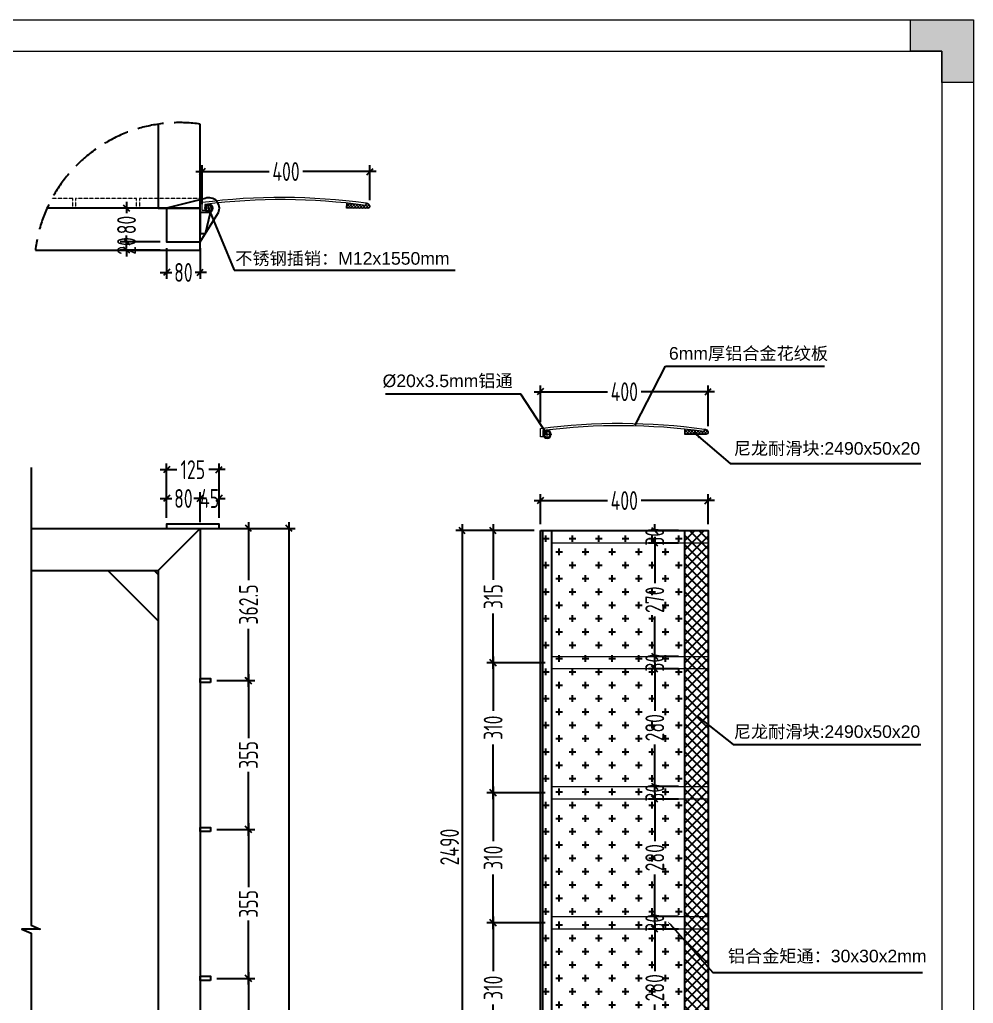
# Model space of a CAD drawing. Header units: millimetres. Extents: x 4 to 2106212, y -117026 to 198097.
# Drawn here: x 1830622 to 1832896, y 187664 to 190009 of the extents above; entities that cross this region are included whole.
import ezdxf
from ezdxf import colors
from ezdxf.entities.mleader import LeaderData, LeaderLine
from ezdxf.math import Vec2, Vec3

# ---------------------------------------------------------------- set-up
doc = ezdxf.new("R2010")
doc.units = ezdxf.units.MM
for name, pattern in [('CENTER', [0.6, 0.375, -0.075, 0.075, -0.075]), ('DASH', [0.35, 0.25, -0.1]), ('DASHED', [0.75, 0.5, -0.25]), ('PHANTOM2', [1.25, 0.625, -0.125, 0.125, -0.125, 0.125, -0.125])]:
    doc.linetypes.add(name, pattern=pattern)
doc.layers.add('1', color=7, linetype='Continuous', true_color=0xffffff)
for name, color, linetype in [('HR-Aluminous', 4, 'Continuous'), ('HR-Break', 1, 'PHANTOM2'), ('HR-dimension', 9, 'Continuous'), ('HR-hatch', 8, 'Continuous'), ('HR-Index symbol', 35, 'Continuous'), ('HR-Zhuliang', 3, 'Continuous'), ('标注', 9, 'Continuous'), ('铝条', 31, 'Continuous'), ('铝通', 4, 'Continuous')]:
    doc.layers.add(name, color=color, linetype=linetype)
for name, color, linetype, lineweight in [('YLW-Background', 45, 'Continuous', 5), ('图框', 7, 'Continuous', 13), ('文本', 3, 'Continuous', 13)]:
    doc.layers.add(name, color=color, linetype=linetype, lineweight=lineweight)
doc.styles.add('Arial', font='arial.ttf')
doc.styles.add('hztxt', font='ros1.shx', dxfattribs={"width": 0.8, "bigfont": 'hztxt.shx'})
doc.styles.get("Standard").update_dxf_attribs({"font": 'arial.ttf'})
doc.dimstyles.new('DIM-15', dxfattribs={"dimscale": 15, "dimtxt": 3, "dimasz": 1, "dimexe": 1, "dimexo": 1, "dimgap": 0.5, "dimtad": 0, "dimdec": 1, "dimrnd": 0.0005, "dimzin": 9, "dimdsep": 46, "dimtxsty": 'hztxt', "dimblk": 'OBLIQUE', "dimcen": 0, "dimdle": 1, "dimclrd": 9, "dimclre": 9, "dimclrt": 2, "dimazin": 2, "dimtfac": 1, "dimtdec": 1, "dimtix": 1, "dimtofl": 0, "dimtmove": 2, "dimatfit": 3, "dimfxl": 1, "dimarcsym": 2})
doc.dimstyles.new('HR-BI-DIM5', dxfattribs={"dimscale": 6, "dimtxt": 5, "dimasz": 1, "dimexe": 1, "dimexo": 1.5, "dimgap": 2, "dimtad": 1, "dimdec": 1, "dimdsep": 46, "dimtxsty": 'hztxt', "dimcen": 0, "dimdle": 1, "dimclrd": 256, "dimclre": 256, "dimclrt": 2, "dimadec": 1, "dimazin": 0, "dimtfac": 1, "dimtdec": 1, "dimtix": 1, "dimtmove": 2, "dimatfit": 3, "dimfxl": 1, "dimtfill": 1, "dimtolj": 1, "dimtzin": 0, "dimarcsym": 1})

# ---------------------------------------------------------------- blocks, each defined once
blk = doc.blocks.new('A$C148601bc')
at = {"layer": 'HR-dimension'}
blk.add_lwpolyline([(-5.8, -50), (6.7, 0), (-18.3, 0), (-18.3, -50)], close=True, dxfattribs=at)
blk = doc.blocks.new('_Oblique')
at = {"color": 0, "linetype": 'ByBlock', "lineweight": -2}
blk.add_line((-0.5, -0.5), (0.5, 0.5), dxfattribs=at)
blk = doc.blocks.new('*D401')
at = {"layer": 'Defpoints', "color": 0, "ltscale": 1.5, "transparency": 16777216}
for p in [(1830972.2, 189479.7), (1831052.2, 189479.7), (1831052.2, 189406.6)]:
    blk.add_point(p, dxfattribs=at)
at = {"layer": 'HR-dimension', "color": 9, "lineweight": -2, "ltscale": 1.5, "transparency": 16777216}
for p, q in [((1830972.2, 189464.7), (1830972.2, 189391.6)), ((1831052.2, 189464.7), (1831052.2, 189391.6)), ((1830957.2, 189406.6), (1830984.3, 189406.6)), ((1831067.2, 189406.6), (1831040.1, 189406.6))]:
    blk.add_line(p, q, dxfattribs=at)
at = {"layer": 'HR-dimension', "color": 9, "lineweight": -2, "ltscale": 1.5, "transparency": 16777216, "xscale": 15, "yscale": 15, "zscale": 15, "rotation": 180}
blk.add_blockref('_Oblique', (1830972.2, 189406.6), dxfattribs=at)
at = {"layer": 'HR-dimension', "color": 9, "lineweight": -2, "ltscale": 1.5, "transparency": 16777216, "xscale": 15, "yscale": 15, "zscale": 15}
blk.add_blockref('_Oblique', (1831052.2, 189406.6), dxfattribs=at)
at = {"layer": 'HR-dimension', "color": 2, "ltscale": 1.5, "transparency": 16777216, "insert": (1831012.2, 189406.6), "char_height": 45, "attachment_point": 5, "style": 'hztxt'}
blk.add_mtext('80', dxfattribs=at)
blk = doc.blocks.new('*D319')
at = {"layer": 'Defpoints', "color": 0, "ltscale": 1.5, "transparency": 16777216}
for p in [(1830876.6, 189479.7), (1830972.2, 189479.7), (1830972.2, 189459.7)]:
    blk.add_point(p, dxfattribs=at)
at = {"layer": 'HR-dimension', "color": 9, "lineweight": -2, "ltscale": 1.5, "transparency": 16777216}
for p, q in [((1830876.6, 189479.7), (1830876.6, 189494.7)), ((1830957.2, 189479.7), (1830861.6, 189479.7)), ((1830957.2, 189459.7), (1830861.6, 189459.7)), ((1830876.6, 189459.7), (1830876.6, 189444.7))]:
    blk.add_line(p, q, dxfattribs=at)
at = {"layer": 'HR-dimension', "color": 9, "lineweight": -2, "ltscale": 1.5, "transparency": 16777216, "xscale": 15, "yscale": 15, "zscale": 15}
for p, rotation in [((1830876.6, 189479.7), 270), ((1830876.6, 189459.7), 90)]:
    blk.add_blockref('_Oblique', p, dxfattribs=dict(at, rotation=rotation))
at = {"layer": 'HR-dimension', "color": 2, "ltscale": 1.5, "transparency": 16777216, "insert": (1830876.6, 189469.7), "char_height": 45, "attachment_point": 5, "rotation": 90, "style": 'hztxt'}
blk.add_mtext('20', dxfattribs=at)
blk = doc.blocks.new('*D402')
at = {"layer": 'Defpoints', "color": 0, "ltscale": 1.5, "transparency": 16777216}
for p in [(1830876.6, 189559.7), (1830972.2, 189559.7), (1830972.2, 189479.7)]:
    blk.add_point(p, dxfattribs=at)
at = {"layer": 'HR-dimension', "color": 9, "lineweight": -2, "ltscale": 1.5, "transparency": 16777216}
for p, q in [((1830876.6, 189574.7), (1830876.6, 189547.6)), ((1830957.2, 189559.7), (1830861.6, 189559.7)), ((1830876.6, 189464.7), (1830876.6, 189491.8)), ((1830957.2, 189479.7), (1830861.6, 189479.7))]:
    blk.add_line(p, q, dxfattribs=at)
at = {"layer": 'HR-dimension', "color": 9, "lineweight": -2, "ltscale": 1.5, "transparency": 16777216, "xscale": 15, "yscale": 15, "zscale": 15}
for p, rotation in [((1830876.6, 189559.7), 90), ((1830876.6, 189479.7), 270)]:
    blk.add_blockref('_Oblique', p, dxfattribs=dict(at, rotation=rotation))
at = {"layer": 'HR-dimension', "color": 2, "ltscale": 1.5, "transparency": 16777216, "insert": (1830876.6, 189519.7), "char_height": 45, "attachment_point": 5, "rotation": 90, "style": 'hztxt'}
blk.add_mtext('80', dxfattribs=at)
blk = doc.blocks.new('A$C46522D11')
for p, q in [((0, 17.1), (8.2, 25.2)), ((9.4, 20.3), (5.3, 24.5)), ((9.6, 19.3), (8.9, 25.2)), ((9.6, 19.3), (55.3, 24.4)), ((37.6, 12.2), (49.1, 23.7)), ((55.3, 16.9), (48.5, 23.6)), ((55.3, 24), (54.9, 24.4)), ((55.3, 12.2), (55.3, 24.4)), ((2.9, 12.7), (0.5, 15.1)), ((10.4, 12.2), (1.4, 21.3)), ((2.8, 12.8), (9.5, 19.5)), ((5, 12.2), (55.3, 12.2)), ((9.3, 12.2), (17.2, 20.1)), ((17.5, 12.2), (10.4, 19.4)), ((16.4, 12.2), (25.2, 21)), ((24.6, 12.2), (16.7, 20.1)), ((31.6, 12.2), (23.1, 20.8)), ((23.5, 12.2), (33.2, 21.9)), ((38.7, 12.2), (29.5, 21.5)), ((30.5, 12.2), (41.1, 22.8)), ((45.8, 12.2), (35.8, 22.2)), ((52.9, 12.2), (42.2, 22.9)), ((44.7, 12.2), (55.3, 22.8)), ((51.8, 12.2), (55.3, 15.7))]:
    blk.add_line(p, q)
at = {"color": 1, "linetype": 'CENTER', "ltscale": 10.16}
for p, q in [((372.9, 11), (394.9, 11)), ((383.9, 0), (383.9, 22))]:
    blk.add_line(p, q, dxfattribs=at)
blk.add_lwpolyline([(399.9, 5.2), (399.9, 25.2, 0.066496), (8.9, 25.2), (9.6, 19.3, -0.065854), (393.9, 19.9), (393.9, 5.2)], format="xyb", close=True)
for radius in [10, 7]:
    blk.add_circle((383.9, 11), radius)
for centre, radius, start, end in [((8.9, 16.2), 9, 90, 165.5225), ((5, 17.2), 5, 165.5225, 270)]:
    blk.add_arc(centre, radius, start, end)
blk = doc.blocks.new('A$C848c3b45')
at = {"layer": '图框', "lineweight": 0, "xscale": -1, "rotation": 359.6607206610116}
blk.add_blockref('A$C46522D11', (383.8, -13.3), dxfattribs=at)
blk = doc.blocks.new('*D403')
at = {"layer": 'Defpoints', "color": 0, "ltscale": 1.5, "transparency": 16777216}
for p in [(1831097.2, 188936.4), (1830972.2, 188806.2), (1831097.2, 188806.2)]:
    blk.add_point(p, dxfattribs=at)
at = {"layer": 'HR-dimension', "color": 9, "lineweight": -2, "ltscale": 1.5, "transparency": 16777216}
for p, q in [((1830972.2, 188821.2), (1830972.2, 188951.4)), ((1831097.2, 188821.2), (1831097.2, 188951.4)), ((1830957.2, 188936.4), (1830996.6, 188936.4)), ((1831112.2, 188936.4), (1831072.8, 188936.4))]:
    blk.add_line(p, q, dxfattribs=at)
at = {"layer": 'HR-dimension', "color": 9, "lineweight": -2, "ltscale": 1.5, "transparency": 16777216, "xscale": 15, "yscale": 15, "zscale": 15, "rotation": 180}
blk.add_blockref('_Oblique', (1830972.2, 188936.4), dxfattribs=at)
at = {"layer": 'HR-dimension', "color": 9, "lineweight": -2, "ltscale": 1.5, "transparency": 16777216, "xscale": 15, "yscale": 15, "zscale": 15}
blk.add_blockref('_Oblique', (1831097.2, 188936.4), dxfattribs=at)
at = {"layer": 'HR-dimension', "color": 2, "ltscale": 1.5, "transparency": 16777216, "insert": (1831034.7, 188936.4), "char_height": 45, "attachment_point": 5, "style": 'hztxt'}
blk.add_mtext('125', dxfattribs=at)
blk = doc.blocks.new('*D404')
at = {"layer": 'Defpoints', "color": 0, "ltscale": 1.5, "transparency": 16777216}
for p in [(1831052.2, 188867.7), (1830972.2, 188806.2), (1831052.2, 188796.2)]:
    blk.add_point(p, dxfattribs=at)
at = {"layer": 'HR-dimension', "color": 9, "lineweight": -2, "ltscale": 1.5, "transparency": 16777216}
for p, q in [((1830972.2, 188821.2), (1830972.2, 188882.7)), ((1831052.2, 188811.2), (1831052.2, 188882.7)), ((1830957.2, 188867.7), (1830984.3, 188867.7)), ((1831067.2, 188867.7), (1831040.1, 188867.7))]:
    blk.add_line(p, q, dxfattribs=at)
at = {"layer": 'HR-dimension', "color": 9, "lineweight": -2, "ltscale": 1.5, "transparency": 16777216, "xscale": 15, "yscale": 15, "zscale": 15, "rotation": 180}
blk.add_blockref('_Oblique', (1830972.2, 188867.7), dxfattribs=at)
at = {"layer": 'HR-dimension', "color": 9, "lineweight": -2, "ltscale": 1.5, "transparency": 16777216, "xscale": 15, "yscale": 15, "zscale": 15}
blk.add_blockref('_Oblique', (1831052.2, 188867.7), dxfattribs=at)
at = {"layer": 'HR-dimension', "color": 2, "ltscale": 1.5, "transparency": 16777216, "insert": (1831012.2, 188867.7), "char_height": 45, "attachment_point": 5, "style": 'hztxt'}
blk.add_mtext('80', dxfattribs=at)
blk = doc.blocks.new('*D405')
at = {"layer": 'Defpoints', "color": 0, "ltscale": 1.5, "transparency": 16777216}
for p in [(1831097.2, 188867.7), (1831097.2, 188806.2), (1831052.2, 188796.2)]:
    blk.add_point(p, dxfattribs=at)
at = {"layer": 'HR-dimension', "color": 9, "lineweight": -2, "ltscale": 1.5, "transparency": 16777216}
for p, q in [((1831052.2, 188811.2), (1831052.2, 188882.7)), ((1831097.2, 188821.2), (1831097.2, 188882.7)), ((1831052.2, 188867.7), (1831037.2, 188867.7)), ((1831097.2, 188867.7), (1831112.2, 188867.7))]:
    blk.add_line(p, q, dxfattribs=at)
at = {"layer": 'HR-dimension', "color": 9, "lineweight": -2, "ltscale": 1.5, "transparency": 16777216, "xscale": 15, "yscale": 15, "zscale": 15}
blk.add_blockref('_Oblique', (1831052.2, 188867.7), dxfattribs=at)
at = {"layer": 'HR-dimension', "color": 9, "lineweight": -2, "ltscale": 1.5, "transparency": 16777216, "xscale": 15, "yscale": 15, "zscale": 15, "rotation": 180}
blk.add_blockref('_Oblique', (1831097.2, 188867.7), dxfattribs=at)
at = {"layer": 'HR-dimension', "color": 2, "ltscale": 1.5, "transparency": 16777216, "insert": (1831074.7, 188867.7), "char_height": 45, "attachment_point": 5, "style": 'hztxt'}
blk.add_mtext('45', dxfattribs=at)
blk = doc.blocks.new('*D406')
at = {"layer": 'Defpoints', "color": 0, "ltscale": 1.5, "transparency": 16777216}
for p in [(1831052.2, 188796.2), (1831077.2, 188433.7), (1831167.5, 188433.7)]:
    blk.add_point(p, dxfattribs=at)
at = {"layer": 'HR-dimension', "color": 9, "lineweight": -2, "ltscale": 1.5, "transparency": 16777216}
for p, q in [((1831167.5, 188811.2), (1831167.5, 188672.8)), ((1831067.2, 188796.2), (1831182.5, 188796.2)), ((1831167.5, 188418.7), (1831167.5, 188557)), ((1831092.2, 188433.7), (1831182.5, 188433.7))]:
    blk.add_line(p, q, dxfattribs=at)
at = {"layer": 'HR-dimension', "color": 9, "lineweight": -2, "ltscale": 1.5, "transparency": 16777216, "xscale": 15, "yscale": 15, "zscale": 15}
for p, rotation in [((1831167.5, 188796.2), 90), ((1831167.5, 188433.7), 270)]:
    blk.add_blockref('_Oblique', p, dxfattribs=dict(at, rotation=rotation))
at = {"layer": 'HR-dimension', "color": 2, "ltscale": 1.5, "transparency": 16777216, "insert": (1831167.5, 188614.9), "char_height": 45, "attachment_point": 5, "rotation": 90, "style": 'hztxt'}
blk.add_mtext('362.5', dxfattribs=at)
blk = doc.blocks.new('*D407')
at = {"layer": 'Defpoints', "color": 0, "ltscale": 1.5, "transparency": 16777216}
for p in [(1831077.2, 188078.7), (1831077.2, 187723.7), (1831167.3, 187723.7)]:
    blk.add_point(p, dxfattribs=at)
at = {"layer": 'HR-dimension', "color": 9, "lineweight": -2, "ltscale": 1.5, "transparency": 16777216}
for p, q in [((1831092.2, 188078.7), (1831182.3, 188078.7)), ((1831167.3, 188093.7), (1831167.3, 187941.1)), ((1831167.3, 187708.7), (1831167.3, 187861.3)), ((1831092.2, 187723.7), (1831182.3, 187723.7))]:
    blk.add_line(p, q, dxfattribs=at)
at = {"layer": 'HR-dimension', "color": 9, "lineweight": -2, "ltscale": 1.5, "transparency": 16777216, "xscale": 15, "yscale": 15, "zscale": 15}
for p, rotation in [((1831167.3, 188078.7), 90), ((1831167.3, 187723.7), 270)]:
    blk.add_blockref('_Oblique', p, dxfattribs=dict(at, rotation=rotation))
at = {"layer": 'HR-dimension', "color": 2, "ltscale": 1.5, "transparency": 16777216, "insert": (1831167.3, 187901.2), "char_height": 45, "attachment_point": 5, "rotation": 90, "style": 'hztxt'}
blk.add_mtext('355', dxfattribs=at)
blk = doc.blocks.new('*D408')
at = {"layer": 'Defpoints', "color": 0, "ltscale": 1.5, "transparency": 16777216}
for p in [(1831052.2, 188796.2), (1831052.2, 186296.2), (1831263.9, 186296.2)]:
    blk.add_point(p, dxfattribs=at)
at = {"layer": 'HR-dimension', "color": 9, "lineweight": -2, "ltscale": 1.5, "transparency": 16777216}
for p, q in [((1831263.9, 188811.2), (1831263.9, 187598.1)), ((1831067.2, 188796.2), (1831278.9, 188796.2)), ((1831263.9, 186281.2), (1831263.9, 187494.3)), ((1831067.2, 186296.2), (1831278.9, 186296.2))]:
    blk.add_line(p, q, dxfattribs=at)
at = {"layer": 'HR-dimension', "color": 9, "lineweight": -2, "ltscale": 1.5, "transparency": 16777216, "xscale": 15, "yscale": 15, "zscale": 15}
for p, rotation in [((1831263.9, 188796.2), 90), ((1831263.9, 186296.2), 270)]:
    blk.add_blockref('_Oblique', p, dxfattribs=dict(at, rotation=rotation))
at = {"layer": 'HR-dimension', "color": 2, "ltscale": 1.5, "transparency": 16777216, "insert": (1831263.9, 187546.2), "char_height": 45, "attachment_point": 5, "rotation": 90, "style": 'hztxt'}
blk.add_mtext('2500', dxfattribs=at)
blk = doc.blocks.new('*D320')
at = {"layer": 'Defpoints', "color": 0, "ltscale": 1.5, "transparency": 16777216}
for p in [(1831457, 189647.1), (1831057, 189554), (1831457, 189564.1)]:
    blk.add_point(p, dxfattribs=at)
at = {"layer": 'HR-dimension', "color": 9, "lineweight": -2, "ltscale": 1.5, "transparency": 16777216}
for p, q in [((1831042, 189647.1), (1831217.1, 189647.1)), ((1831057, 189569), (1831057, 189662.1)), ((1831472, 189647.1), (1831296.9, 189647.1)), ((1831457, 189579.1), (1831457, 189662.1))]:
    blk.add_line(p, q, dxfattribs=at)
at = {"layer": 'HR-dimension', "color": 9, "lineweight": -2, "ltscale": 1.5, "transparency": 16777216, "xscale": 15, "yscale": 15, "zscale": 15, "rotation": 180}
blk.add_blockref('_Oblique', (1831057, 189647.1), dxfattribs=at)
at = {"layer": 'HR-dimension', "color": 9, "lineweight": -2, "ltscale": 1.5, "transparency": 16777216, "xscale": 15, "yscale": 15, "zscale": 15}
blk.add_blockref('_Oblique', (1831457, 189647.1), dxfattribs=at)
at = {"layer": 'HR-dimension', "color": 2, "ltscale": 1.5, "transparency": 16777216, "insert": (1831257, 189647.1), "char_height": 45, "attachment_point": 5, "style": 'hztxt'}
blk.add_mtext('400', dxfattribs=at)
blk = doc.blocks.new('*D321')
at = {"layer": 'Defpoints', "color": 0, "ltscale": 1.5, "transparency": 16777216}
for p in [(1832263.8, 189122.2), (1831863.8, 189034.9), (1832263.8, 189025)]:
    blk.add_point(p, dxfattribs=at)
at = {"layer": 'HR-dimension', "color": 9, "lineweight": -2, "ltscale": 1.5, "transparency": 16777216}
for p, q in [((1831863.8, 189049.9), (1831863.8, 189137.2)), ((1832263.8, 189040), (1832263.8, 189137.2)), ((1831848.8, 189122.2), (1832023.9, 189122.2)), ((1832278.8, 189122.2), (1832103.7, 189122.2))]:
    blk.add_line(p, q, dxfattribs=at)
at = {"layer": 'HR-dimension', "color": 9, "lineweight": -2, "ltscale": 1.5, "transparency": 16777216, "xscale": 15, "yscale": 15, "zscale": 15, "rotation": 180}
blk.add_blockref('_Oblique', (1831863.8, 189122.2), dxfattribs=at)
at = {"layer": 'HR-dimension', "color": 9, "lineweight": -2, "ltscale": 1.5, "transparency": 16777216, "xscale": 15, "yscale": 15, "zscale": 15}
blk.add_blockref('_Oblique', (1832263.8, 189122.2), dxfattribs=at)
at = {"layer": 'HR-dimension', "color": 2, "ltscale": 1.5, "transparency": 16777216, "insert": (1832063.8, 189122.2), "char_height": 45, "attachment_point": 5, "style": 'hztxt'}
blk.add_mtext('400', dxfattribs=at)
blk = doc.blocks.new('*D409')
at = {"layer": 'Defpoints', "color": 0, "ltscale": 1.5, "transparency": 16777216}
for p in [(1831863.7, 188791.2), (1831750.9, 188476.2), (1831889.7, 188476.2)]:
    blk.add_point(p, dxfattribs=at)
at = {"layer": 'HR-dimension', "color": 9, "lineweight": -2, "ltscale": 1.5, "transparency": 16777216}
for p, q in [((1831750.9, 188806.2), (1831750.9, 188673.6)), ((1831848.7, 188791.2), (1831735.9, 188791.2)), ((1831750.9, 188461.2), (1831750.9, 188593.8)), ((1831874.7, 188476.2), (1831735.9, 188476.2))]:
    blk.add_line(p, q, dxfattribs=at)
at = {"layer": 'HR-dimension', "color": 9, "lineweight": -2, "ltscale": 1.5, "transparency": 16777216, "xscale": 15, "yscale": 15, "zscale": 15}
for p, rotation in [((1831750.9, 188791.2), 90), ((1831750.9, 188476.2), 270)]:
    blk.add_blockref('_Oblique', p, dxfattribs=dict(at, rotation=rotation))
at = {"layer": 'HR-dimension', "color": 2, "ltscale": 1.5, "transparency": 16777216, "insert": (1831750.9, 188633.7), "char_height": 45, "attachment_point": 5, "rotation": 90, "style": 'hztxt'}
blk.add_mtext('315', dxfattribs=at)
blk = doc.blocks.new('*D410')
at = {"layer": 'Defpoints', "color": 0, "ltscale": 1.5, "transparency": 16777216}
for p in [(1831889.7, 188476.2), (1831750.9, 188166.2), (1831889.7, 188166.2)]:
    blk.add_point(p, dxfattribs=at)
at = {"layer": 'HR-dimension', "color": 9, "lineweight": -2, "ltscale": 1.5, "transparency": 16777216}
for p, q in [((1831874.7, 188476.2), (1831735.9, 188476.2)), ((1831750.9, 188491.2), (1831750.9, 188361.1)), ((1831750.9, 188151.2), (1831750.9, 188281.3)), ((1831874.7, 188166.2), (1831735.9, 188166.2))]:
    blk.add_line(p, q, dxfattribs=at)
at = {"layer": 'HR-dimension', "color": 9, "lineweight": -2, "ltscale": 1.5, "transparency": 16777216, "xscale": 15, "yscale": 15, "zscale": 15}
for p, rotation in [((1831750.9, 188476.2), 90), ((1831750.9, 188166.2), 270)]:
    blk.add_blockref('_Oblique', p, dxfattribs=dict(at, rotation=rotation))
at = {"layer": 'HR-dimension', "color": 2, "ltscale": 1.5, "transparency": 16777216, "insert": (1831750.9, 188321.2), "char_height": 45, "attachment_point": 5, "rotation": 90, "style": 'hztxt'}
blk.add_mtext('310', dxfattribs=at)
blk = doc.blocks.new('*D411')
at = {"layer": 'Defpoints', "color": 0, "ltscale": 1.5, "transparency": 16777216}
for p in [(1831889.7, 188166.2), (1831750.9, 187856.2), (1831889.7, 187856.2)]:
    blk.add_point(p, dxfattribs=at)
at = {"layer": 'HR-dimension', "color": 9, "lineweight": -2, "ltscale": 1.5, "transparency": 16777216}
for p, q in [((1831750.9, 188181.2), (1831750.9, 188051.1)), ((1831874.7, 188166.2), (1831735.9, 188166.2)), ((1831750.9, 187841.2), (1831750.9, 187971.3)), ((1831874.7, 187856.2), (1831735.9, 187856.2))]:
    blk.add_line(p, q, dxfattribs=at)
at = {"layer": 'HR-dimension', "color": 9, "lineweight": -2, "ltscale": 1.5, "transparency": 16777216, "xscale": 15, "yscale": 15, "zscale": 15}
for p, rotation in [((1831750.9, 188166.2), 90), ((1831750.9, 187856.2), 270)]:
    blk.add_blockref('_Oblique', p, dxfattribs=dict(at, rotation=rotation))
at = {"layer": 'HR-dimension', "color": 2, "ltscale": 1.5, "transparency": 16777216, "insert": (1831750.9, 188011.2), "char_height": 45, "attachment_point": 5, "rotation": 90, "style": 'hztxt'}
blk.add_mtext('310', dxfattribs=at)
blk = doc.blocks.new('*D412')
at = {"layer": 'Defpoints', "color": 0, "ltscale": 1.5, "transparency": 16777216}
for p in [(1831863.7, 188791.2), (1831677.1, 186301.2), (1831863.7, 186301.2)]:
    blk.add_point(p, dxfattribs=at)
at = {"layer": 'HR-dimension', "color": 9, "lineweight": -2, "ltscale": 1.5, "transparency": 16777216}
for p, q in [((1831677.1, 188806.2), (1831677.1, 186286.2)), ((1831848.7, 188791.2), (1831662.1, 188791.2)), ((1831848.7, 186301.2), (1831662.1, 186301.2))]:
    blk.add_line(p, q, dxfattribs=at)
at = {"layer": 'HR-dimension', "color": 9, "lineweight": -2, "ltscale": 1.5, "transparency": 16777216, "xscale": 15, "yscale": 15, "zscale": 15}
for p, rotation in [((1831677.1, 188791.2), 90), ((1831677.1, 186301.2), 270)]:
    blk.add_blockref('_Oblique', p, dxfattribs=dict(at, rotation=rotation))
at = {"layer": 'HR-dimension', "color": 2, "ltscale": 1.5, "transparency": 16777216, "insert": (1831647.1, 188036.7), "char_height": 45, "attachment_point": 5, "rotation": 90, "style": 'hztxt'}
blk.add_mtext('2490', dxfattribs=at)
blk = doc.blocks.new('*D413')
at = {"layer": 'Defpoints', "color": 0, "ltscale": 1.5, "transparency": 16777216}
for p in [(1832263.7, 188862.7), (1831863.7, 188791.2), (1832263.7, 188791.2)]:
    blk.add_point(p, dxfattribs=at)
at = {"layer": 'HR-dimension', "color": 9, "lineweight": -2, "ltscale": 1.5, "transparency": 16777216}
for p, q in [((1831863.7, 188806.2), (1831863.7, 188877.7)), ((1832263.7, 188806.2), (1832263.7, 188877.7)), ((1831848.7, 188862.7), (1832023.8, 188862.7)), ((1832278.7, 188862.7), (1832103.6, 188862.7))]:
    blk.add_line(p, q, dxfattribs=at)
at = {"layer": 'HR-dimension', "color": 9, "lineweight": -2, "ltscale": 1.5, "transparency": 16777216, "xscale": 15, "yscale": 15, "zscale": 15, "rotation": 180}
blk.add_blockref('_Oblique', (1831863.7, 188862.7), dxfattribs=at)
at = {"layer": 'HR-dimension', "color": 9, "lineweight": -2, "ltscale": 1.5, "transparency": 16777216, "xscale": 15, "yscale": 15, "zscale": 15}
blk.add_blockref('_Oblique', (1832263.7, 188862.7), dxfattribs=at)
at = {"layer": 'HR-dimension', "color": 2, "ltscale": 1.5, "transparency": 16777216, "insert": (1832063.7, 188862.7), "char_height": 45, "attachment_point": 5, "style": 'hztxt'}
blk.add_mtext('400', dxfattribs=at)
blk = doc.blocks.new('*D426')
at = {"layer": 'Defpoints', "color": 0, "ltscale": 1.5, "transparency": 16777216}
for p in [(1831750.9, 187856.2), (1831889.7, 187856.2), (1831889.7, 187546.2)]:
    blk.add_point(p, dxfattribs=at)
at = {"layer": 'HR-dimension', "color": 9, "lineweight": -2, "ltscale": 1.5, "transparency": 16777216}
for p, q in [((1831750.9, 187871.2), (1831750.9, 187741.1)), ((1831874.7, 187856.2), (1831735.9, 187856.2)), ((1831750.9, 187531.2), (1831750.9, 187661.3)), ((1831874.7, 187546.2), (1831735.9, 187546.2))]:
    blk.add_line(p, q, dxfattribs=at)
at = {"layer": 'HR-dimension', "color": 9, "lineweight": -2, "ltscale": 1.5, "transparency": 16777216, "xscale": 15, "yscale": 15, "zscale": 15}
for p, rotation in [((1831750.9, 187856.2), 90), ((1831750.9, 187546.2), 270)]:
    blk.add_blockref('_Oblique', p, dxfattribs=dict(at, rotation=rotation))
at = {"layer": 'HR-dimension', "color": 2, "ltscale": 1.5, "transparency": 16777216, "insert": (1831750.9, 187701.2), "char_height": 45, "attachment_point": 5, "rotation": 90, "style": 'hztxt'}
blk.add_mtext('310', dxfattribs=at)
blk = doc.blocks.new('*D201')
at = {"layer": 'Defpoints', "color": 0, "ltscale": 1.5, "transparency": 16777216}
for p in [(1831077.2, 188433.7), (1831077.2, 188078.7), (1831167.3, 188078.7)]:
    blk.add_point(p, dxfattribs=at)
at = {"layer": 'HR-dimension', "color": 9, "lineweight": -2, "ltscale": 1.5, "transparency": 16777216}
for p, q in [((1831167.3, 188448.7), (1831167.3, 188296.1)), ((1831092.2, 188433.7), (1831182.3, 188433.7)), ((1831167.3, 188063.7), (1831167.3, 188216.3)), ((1831092.2, 188078.7), (1831182.3, 188078.7))]:
    blk.add_line(p, q, dxfattribs=at)
at = {"layer": 'HR-dimension', "color": 9, "lineweight": -2, "ltscale": 1.5, "transparency": 16777216, "xscale": 15, "yscale": 15, "zscale": 15}
for p, rotation in [((1831167.3, 188433.7), 90), ((1831167.3, 188078.7), 270)]:
    blk.add_blockref('_Oblique', p, dxfattribs=dict(at, rotation=rotation))
at = {"layer": 'HR-dimension', "color": 2, "ltscale": 1.5, "transparency": 16777216, "insert": (1831167.3, 188256.2), "char_height": 45, "attachment_point": 5, "rotation": 90, "style": 'hztxt'}
blk.add_mtext('355', dxfattribs=at)
blk = doc.blocks.new('*D368')
at = {"color": 9, "lineweight": -2, "transparency": 16777216}
for p, q in [((1832136.4, 188791.2), (1832136.4, 188806.2)), ((1832193.4, 188791.2), (1832121.4, 188791.2)), ((1832193.4, 188761.2), (1832121.4, 188761.2)), ((1832136.4, 188761.2), (1832136.4, 188746.2))]:
    blk.add_line(p, q, dxfattribs=at)
at = {"layer": 'Defpoints', "color": 0, "transparency": 16777216}
for p in [(1832136.4, 188791.2), (1832208.4, 188791.2), (1832208.4, 188761.2)]:
    blk.add_point(p, dxfattribs=at)
at = {"color": 9, "lineweight": -2, "transparency": 16777216, "xscale": 15, "yscale": 15, "zscale": 15}
for p, rotation in [((1832136.4, 188791.2), 270), ((1832136.4, 188761.2), 90)]:
    blk.add_blockref('_Oblique', p, dxfattribs=dict(at, rotation=rotation))
at = {"color": 2, "transparency": 16777216, "insert": (1832136.4, 188776.2), "char_height": 45, "attachment_point": 5, "rotation": 90, "style": 'hztxt'}
blk.add_mtext('30', dxfattribs=at)
blk = doc.blocks.new('*D369')
at = {"color": 9, "lineweight": -2, "transparency": 16777216}
for p, q in [((1832193.4, 188761.2), (1832121.4, 188761.2)), ((1832136.4, 188776.2), (1832136.4, 188666.1)), ((1832136.4, 188476.2), (1832136.4, 188586.3)), ((1832193.4, 188491.2), (1832121.4, 188491.2))]:
    blk.add_line(p, q, dxfattribs=at)
at = {"layer": 'Defpoints', "color": 0, "transparency": 16777216}
for p in [(1832208.4, 188761.2), (1832136.4, 188491.2), (1832208.4, 188491.2)]:
    blk.add_point(p, dxfattribs=at)
at = {"color": 9, "lineweight": -2, "transparency": 16777216, "xscale": 15, "yscale": 15, "zscale": 15}
for p, rotation in [((1832136.4, 188761.2), 90), ((1832136.4, 188491.2), 270)]:
    blk.add_blockref('_Oblique', p, dxfattribs=dict(at, rotation=rotation))
at = {"color": 2, "transparency": 16777216, "insert": (1832136.4, 188626.2), "char_height": 45, "attachment_point": 5, "rotation": 90, "style": 'hztxt'}
blk.add_mtext('270', dxfattribs=at)
blk = doc.blocks.new('*D370')
at = {"color": 9, "lineweight": -2, "transparency": 16777216}
for p, q in [((1832136.4, 188491.2), (1832136.4, 188506.2)), ((1832193.4, 188491.2), (1832121.4, 188491.2)), ((1832193.4, 188461.2), (1832121.4, 188461.2)), ((1832136.4, 188461.2), (1832136.4, 188446.2))]:
    blk.add_line(p, q, dxfattribs=at)
at = {"layer": 'Defpoints', "color": 0, "transparency": 16777216}
for p in [(1832208.4, 188491.2), (1832136.4, 188461.2), (1832208.4, 188461.2)]:
    blk.add_point(p, dxfattribs=at)
at = {"color": 9, "lineweight": -2, "transparency": 16777216, "xscale": 15, "yscale": 15, "zscale": 15}
for p, rotation in [((1832136.4, 188491.2), 270), ((1832136.4, 188461.2), 90)]:
    blk.add_blockref('_Oblique', p, dxfattribs=dict(at, rotation=rotation))
at = {"color": 2, "transparency": 16777216, "insert": (1832136.4, 188476.2), "char_height": 45, "attachment_point": 5, "rotation": 90, "style": 'hztxt'}
blk.add_mtext('30', dxfattribs=at)
blk = doc.blocks.new('*D371')
at = {"color": 9, "lineweight": -2, "transparency": 16777216}
for p, q in [((1832136.4, 188476.2), (1832136.4, 188361.1)), ((1832193.4, 188461.2), (1832121.4, 188461.2)), ((1832136.4, 188166.2), (1832136.4, 188281.3)), ((1832193.4, 188181.2), (1832121.4, 188181.2))]:
    blk.add_line(p, q, dxfattribs=at)
at = {"layer": 'Defpoints', "color": 0, "transparency": 16777216}
for p in [(1832208.4, 188461.2), (1832136.4, 188181.2), (1832208.4, 188181.2)]:
    blk.add_point(p, dxfattribs=at)
at = {"color": 9, "lineweight": -2, "transparency": 16777216, "xscale": 15, "yscale": 15, "zscale": 15}
for p, rotation in [((1832136.4, 188461.2), 90), ((1832136.4, 188181.2), 270)]:
    blk.add_blockref('_Oblique', p, dxfattribs=dict(at, rotation=rotation))
at = {"color": 2, "transparency": 16777216, "insert": (1832136.4, 188321.2), "char_height": 45, "attachment_point": 5, "rotation": 90, "style": 'hztxt'}
blk.add_mtext('280', dxfattribs=at)
blk = doc.blocks.new('*D372')
at = {"color": 9, "lineweight": -2, "transparency": 16777216}
for p, q in [((1832136.4, 188181.2), (1832136.4, 188196.2)), ((1832193.4, 188181.2), (1832121.4, 188181.2)), ((1832193.4, 188151.2), (1832121.4, 188151.2)), ((1832136.4, 188151.2), (1832136.4, 188136.2))]:
    blk.add_line(p, q, dxfattribs=at)
at = {"layer": 'Defpoints', "color": 0, "transparency": 16777216}
for p in [(1832208.4, 188181.2), (1832136.4, 188151.2), (1832208.4, 188151.2)]:
    blk.add_point(p, dxfattribs=at)
at = {"color": 9, "lineweight": -2, "transparency": 16777216, "xscale": 15, "yscale": 15, "zscale": 15}
for p, rotation in [((1832136.4, 188181.2), 270), ((1832136.4, 188151.2), 90)]:
    blk.add_blockref('_Oblique', p, dxfattribs=dict(at, rotation=rotation))
at = {"color": 2, "transparency": 16777216, "insert": (1832136.4, 188166.2), "char_height": 45, "attachment_point": 5, "rotation": 90, "style": 'hztxt'}
blk.add_mtext('30', dxfattribs=at)
blk = doc.blocks.new('*D373')
at = {"color": 9, "lineweight": -2, "transparency": 16777216}
for p, q in [((1832193.4, 188151.2), (1832121.4, 188151.2)), ((1832136.4, 188166.2), (1832136.4, 188051.1)), ((1832136.4, 187856.2), (1832136.4, 187971.3)), ((1832193.4, 187871.2), (1832121.4, 187871.2))]:
    blk.add_line(p, q, dxfattribs=at)
at = {"layer": 'Defpoints', "color": 0, "transparency": 16777216}
for p in [(1832208.4, 188151.2), (1832136.4, 187871.2), (1832208.4, 187871.2)]:
    blk.add_point(p, dxfattribs=at)
at = {"color": 9, "lineweight": -2, "transparency": 16777216, "xscale": 15, "yscale": 15, "zscale": 15}
for p, rotation in [((1832136.4, 188151.2), 90), ((1832136.4, 187871.2), 270)]:
    blk.add_blockref('_Oblique', p, dxfattribs=dict(at, rotation=rotation))
at = {"color": 2, "transparency": 16777216, "insert": (1832136.4, 188011.2), "char_height": 45, "attachment_point": 5, "rotation": 90, "style": 'hztxt'}
blk.add_mtext('280', dxfattribs=at)
blk = doc.blocks.new('*D374')
at = {"color": 9, "lineweight": -2, "transparency": 16777216}
for p, q in [((1832136.4, 187871.2), (1832136.4, 187886.2)), ((1832193.4, 187871.2), (1832121.4, 187871.2)), ((1832193.4, 187841.2), (1832121.4, 187841.2)), ((1832136.4, 187841.2), (1832136.4, 187826.2))]:
    blk.add_line(p, q, dxfattribs=at)
at = {"layer": 'Defpoints', "color": 0, "transparency": 16777216}
for p in [(1832208.4, 187871.2), (1832136.4, 187841.2), (1832208.4, 187841.2)]:
    blk.add_point(p, dxfattribs=at)
at = {"color": 9, "lineweight": -2, "transparency": 16777216, "xscale": 15, "yscale": 15, "zscale": 15}
for p, rotation in [((1832136.4, 187871.2), 270), ((1832136.4, 187841.2), 90)]:
    blk.add_blockref('_Oblique', p, dxfattribs=dict(at, rotation=rotation))
at = {"color": 2, "transparency": 16777216, "insert": (1832136.4, 187856.2), "char_height": 45, "attachment_point": 5, "rotation": 90, "style": 'hztxt'}
blk.add_mtext('30', dxfattribs=at)
blk = doc.blocks.new('*D375')
at = {"color": 9, "lineweight": -2, "transparency": 16777216}
for p, q in [((1832193.4, 187841.2), (1832121.4, 187841.2)), ((1832136.4, 187856.2), (1832136.4, 187741.1)), ((1832136.4, 187546.2), (1832136.4, 187661.3)), ((1832193.4, 187561.2), (1832121.4, 187561.2))]:
    blk.add_line(p, q, dxfattribs=at)
at = {"layer": 'Defpoints', "color": 0, "transparency": 16777216}
for p in [(1832208.4, 187841.2), (1832136.4, 187561.2), (1832208.4, 187561.2)]:
    blk.add_point(p, dxfattribs=at)
at = {"color": 9, "lineweight": -2, "transparency": 16777216, "xscale": 15, "yscale": 15, "zscale": 15}
for p, rotation in [((1832136.4, 187841.2), 90), ((1832136.4, 187561.2), 270)]:
    blk.add_blockref('_Oblique', p, dxfattribs=dict(at, rotation=rotation))
at = {"color": 2, "transparency": 16777216, "insert": (1832136.4, 187701.2), "char_height": 45, "attachment_point": 5, "rotation": 90, "style": 'hztxt'}
blk.add_mtext('280', dxfattribs=at)
blk = doc.blocks.new('GW-TK')
at = {"layer": '图框', "linetype": 'Continuous', "lineweight": 0}
h = blk.add_hatch(color=256, dxfattribs=at)
h.dxf.hatch_style = 1
h.paths.add_polyline_path([(927593.55, 464715.01), (927593.55, 464710.01), (927598.55, 464710.01), (927598.55, 464705.01), (927603.55, 464705.01), (927603.55, 464715.01)])
at = {"layer": '图框'}
for points in [[(927183.55, 464715.01), (927603.55, 464715.01), (927603.55, 464418.01), (927183.55, 464418.01)], [(927188.55, 464710.01), (927598.55, 464710.01), (927598.55, 464423.01), (927188.55, 464423.01)]]:
    blk.add_lwpolyline(points, close=True, dxfattribs=at)
at = {"layer": '图框', "linetype": 'Continuous', "lineweight": 0}
blk.add_lwpolyline([(927598.55, 464705.01), (927598.55, 464710.01), (927593.55, 464710.01), (927593.55, 464715.01), (927603.55, 464715.01), (927603.55, 464705.01)], close=True, dxfattribs=at)
blk = doc.blocks.new('*D589')
at = {"layer": 'Defpoints', "color": 0, "ltscale": 1.5, "transparency": 16777216}
for p in [(1831077.2, 187723.7), (1831077.2, 187368.7), (1831167.3, 187368.7)]:
    blk.add_point(p, dxfattribs=at)
at = {"layer": 'HR-dimension', "color": 9, "lineweight": -2, "ltscale": 1.5, "transparency": 16777216}
for p, q in [((1831092.2, 187723.7), (1831182.3, 187723.7)), ((1831167.3, 187738.7), (1831167.3, 187586.1)), ((1831167.3, 187353.7), (1831167.3, 187506.3)), ((1831092.2, 187368.7), (1831182.3, 187368.7))]:
    blk.add_line(p, q, dxfattribs=at)
at = {"layer": 'HR-dimension', "color": 9, "lineweight": -2, "ltscale": 1.5, "transparency": 16777216, "xscale": 15, "yscale": 15, "zscale": 15}
for p, rotation in [((1831167.3, 187723.7), 90), ((1831167.3, 187368.7), 270)]:
    blk.add_blockref('_Oblique', p, dxfattribs=dict(at, rotation=rotation))
at = {"layer": 'HR-dimension', "color": 2, "ltscale": 1.5, "transparency": 16777216, "insert": (1831167.3, 187546.2), "char_height": 45, "attachment_point": 5, "rotation": 90, "style": 'hztxt'}
blk.add_mtext('355', dxfattribs=at)

msp = doc.modelspace()

# ---------------------------------------------------------------- hatches: boundary and pattern name
at = {"layer": 'HR-dimension'}
h = msp.add_hatch(dxfattribs=at)
h.set_pattern_fill('ANSI37', color=256, scale=5)
h.set_pattern_definition([(45, (1817834.865, 172642.86), (-11.22532, 11.22532), []), (135, (1817834.865, 172642.86), (-11.22532, -11.22532), [])])
h.paths.add_polyline_path([(1832208.3644, 188791.1777), (1832263.7196, 188791.1777), (1832263.7196, 186301.1781), (1832208.3644, 186301.1781)])
at = {"layer": 'HR-hatch'}
h = msp.add_hatch(dxfattribs=at)
h.set_pattern_fill('CROSS', color=256, scale=5)
h.set_pattern_definition([(0, (1817834.865, 172642.86), (31.75, 31.75), [15.875, -47.625]), (90, (1817842.802, 172634.923), (-31.75, 31.75), [15.875, -47.625])])
h.paths.add_polyline_path([(1832208.3644, 188791.1777), (1831863.7196, 188791.1777), (1831863.7196, 186301.1781), (1832208.3644, 186301.1781)])

# ---------------------------------------------------------------- linework, layer by layer
at = {"layer": '1', "color": 1}
msp.add_lwpolyline([(1831869.7445, 188791.1777), (1831889.7437, 188791.1777), (1831889.7437, 186301.1831), (1831869.7445, 186301.1831)], close=True, dxfattribs=at)
at = {"layer": '1', "color": 0}
msp.add_circle((1831073.0308, 189559.7049), 7, dxfattribs=at)
at = {"layer": 'HR-Aluminous'}
msp.add_lwpolyline([(1830952.1712, 189758.968), (1830952.1712, 189559.7049), (1831052.1712, 189559.7049), (1831052.1712, 189760.1369)], dxfattribs=at)
at = {"layer": 'HR-Break', "linetype": 'Continuous'}
msp.add_lwpolyline([(1830649.0066, 188941.5952), (1830649.0066, 187850.5144), (1830670.8816, 187841.1394), (1830627.1316, 187841.1394), (1830649.0066, 187831.7644), (1830649.0066, 186189.8328)], dxfattribs=at)
at = {"layer": 'HR-dimension'}
for points in [[(1831863.7196, 188791.1777), (1832263.7196, 188791.1777), (1832263.7196, 186301.1781), (1831863.7196, 186301.1781)], [(1832208.3644, 188791.1777), (1832263.7196, 188791.1777), (1832263.7196, 186301.1781), (1832208.3644, 186301.1781)]]:
    msp.add_lwpolyline(points, close=True, dxfattribs=at)
at = {"layer": 'HR-Index symbol', "linetype": 'DASH', "ltscale": 250}
msp.add_arc((1831002.6038, 189417.7319), 345.9741, 81.7629393, 173.0318201, dxfattribs=at)
at = {"layer": 'HR-Zhuliang'}
msp.add_line((1830952.2041, 188696.1745), (1831052.2067, 188796.1722), dxfattribs=at)
for points in [[(1830659.1851, 189459.7049), (1831052.1712, 189459.7049), (1831052.1712, 189559.7049), (1830687.1014, 189559.7049)], [(1830649.0309, 188796.1831), (1831052.2067, 188796.1722), (1831052.1662, 186296.1722), (1830649.0309, 186296.1831)], [(1830649.0287, 188696.1831), (1830952.2045, 188696.1745), (1830952.1685, 186396.1745), (1830649.0331, 186396.1831)]]:
    msp.add_lwpolyline(points, dxfattribs=at)
at = {"layer": 'YLW-Background', "linetype": 'DASHED'}
msp.add_lwpolyline([(1830687.1014, 189559.7049), (1830748.1712, 189559.7049), (1830748.1712, 189582.7049), (1830698.4952, 189582.7049)], dxfattribs=at)
for points in [[(1830900.1712, 189582.7049), (1830755.1712, 189582.7049), (1830755.1712, 189559.7049), (1830900.1712, 189559.7049)], [(1831052.1712, 189582.7049), (1830907.1712, 189582.7049), (1830907.1712, 189559.7049), (1831052.1712, 189559.7049)]]:
    msp.add_lwpolyline(points, close=True, dxfattribs=at)
at = {"layer": '图框'}
for points in [[(1832263.7196, 188761.1777), (1831889.7437, 188761.1777), (1831889.7437, 188791.1777), (1832263.7196, 188791.1777)], [(1832263.7196, 188461.1779), (1831889.7437, 188461.1779), (1831889.7437, 188491.1779), (1832263.7196, 188491.1779)], [(1832263.7196, 188151.1779), (1831889.7437, 188151.1779), (1831889.7437, 188181.1779), (1832263.7196, 188181.1779)], [(1832263.7196, 187841.1779), (1831889.7437, 187841.1779), (1831889.7437, 187871.1779), (1832263.7196, 187871.1779)]]:
    msp.add_lwpolyline(points, close=True, dxfattribs=at)
at = {"layer": '标注', "linetype": 'Continuous'}
for points in [[(1831077.205, 188428.6777), (1831052.1986, 188428.6777), (1831052.1986, 188438.6777), (1831077.205, 188438.6777)], [(1831077.1807, 188073.6777), (1831052.1743, 188073.6777), (1831052.1743, 188083.6777), (1831077.1807, 188083.6777)], [(1831077.1807, 187718.6777), (1831052.1743, 187718.6777), (1831052.1743, 187728.6777), (1831077.1807, 187728.6777)]]:
    msp.add_lwpolyline(points, close=True, dxfattribs=at)
at = {"layer": '铝条'}
msp.add_lwpolyline([(1830952.1687, 188686.1742), (1830952.1687, 188576.1742), (1830832.1687, 188696.1742), (1830942.1687, 188696.1742)], close=True, dxfattribs=at)
at = {"layer": '铝通'}
msp.add_lwpolyline([(1831095.7608, 189549.296, 0.668621943), (1831064.2897, 189583.1269), (1830972.1712, 189559.7049), (1830972.1712, 189479.7049), (1831052.1712, 189479.7049)], format="xyb", close=True, dxfattribs=at)
msp.add_lwpolyline([(1830972.2067, 188796.1744), (1831097.1645, 188796.1744), (1831097.1645, 188806.1744), (1830972.2067, 188806.1744)], close=True, dxfattribs=at)

# ---------------------------------------------------------------- block references
at = {"layer": 'HR-dimension', "rotation": 0.09358043131044232}
for p in [(1831073.0308, 189559.7049), (1831879.7442, 189020.617)]:
    msp.add_blockref('A$C848c3b45', p, dxfattribs=at)
at = {"layer": 'HR-dimension'}
msp.add_blockref('A$C148601bc', (1831070.4713, 189549.7049), dxfattribs=at)
at = {"layer": '文本', "xscale": 15, "yscale": 15, "zscale": 15}
msp.add_blockref('GW-TK', (-12081157.0574, -6780716.0096), dxfattribs=at)

# ---------------------------------------------------------------- texts
at = {"layer": '文本', "style": 'Arial'}
for s, p in [('不锈钢插销：M12x1550mm', (1831135.9999, 189425.0204)), ('6mm厚铝合金花纹板', (1832170.1949, 189198.5817)), ('%%C20x3.5mm铝通', (1831487.3609, 189133.2009, 0.0005)), ('尼龙耐滑块:2490x50x20', (1832324.859, 188972.0877)), ('尼龙耐滑块:2490x50x20', (1832324.859, 188296.8873)), ('铝合金矩通：30x30x2mm', (1832310.7662, 187761.8524))]:
    msp.add_text(s, height=30, dxfattribs=at).set_placement(p)

# ---------------------------------------------------------------- dimensions: what is measured, and where the dimension line sits
for base, p1, p2, picture, middle in [((1832136.4423, 188791.1777), (1832208.3644, 188761.1777), (1832208.3644, 188791.1777), '*D368', (1832136.4423, 188776.1777)), ((1832136.4423, 188491.1779), (1832208.3644, 188761.1777), (1832208.3644, 188491.1779), '*D369', (1832136.4423, 188626.1778)), ((1832136.4423, 188461.1779), (1832208.3644, 188491.1779), (1832208.3644, 188461.1779), '*D370', (1832136.4423, 188476.1779)), ((1832136.4423, 188181.1779), (1832208.3644, 188461.1779), (1832208.3644, 188181.1779), '*D371', (1832136.4423, 188321.1779)), ((1832136.4423, 188151.1779), (1832208.3644, 188181.1779), (1832208.3644, 188151.1779), '*D372', (1832136.4423, 188166.1779)), ((1832136.4423, 187871.1779), (1832208.3644, 188151.1779), (1832208.3644, 187871.1779), '*D373', (1832136.4423, 188011.1779)), ((1832136.4423, 187841.1779), (1832208.3644, 187871.1779), (1832208.3644, 187841.1779), '*D374', (1832136.4423, 187856.1779)), ((1832136.4423, 187561.1779), (1832208.3644, 187841.1779), (1832208.3644, 187561.1779), '*D375', (1832136.4423, 187701.1779))]:
    dim = msp.add_linear_dim(base=base, p1=p1, p2=p2, angle=90, dimstyle='DIM-15')
    dim.commit()
    dim.dimension.update_dxf_attribs({"geometry": picture, "text_midpoint": middle})
at = {"layer": 'HR-dimension', "ltscale": 1.5}
for base, p1, p2, picture, middle in [((1831457.0227, 189647.1076), (1831057.0061, 189554.02), (1831457.0227, 189564.1196), '*D320', (1831257.0144, 189647.1076)), ((1831052.1712, 189406.6005), (1830972.1712, 189479.7049), (1831052.1712, 189479.7049), '*D401', (1831012.1712, 189406.6005)), ((1832263.8361, 189122.2309), (1831863.8053, 189034.932), (1832263.8361, 189025.0318), '*D321', (1832063.8207, 189122.2309)), ((1831097.1645, 188936.3824), (1830972.2067, 188806.1744), (1831097.1645, 188806.1744), '*D403', (1831034.6856, 188936.3824)), ((1831052.2067, 188867.68), (1830972.2067, 188806.1744), (1831052.2067, 188796.1722), '*D404', (1831012.2067, 188867.68)), ((1831097.1645, 188867.68), (1831052.2067, 188796.1722), (1831097.1645, 188806.1744), '*D405', (1831074.6856, 188867.68)), ((1832263.7196, 188862.6805), (1831863.7196, 188791.1777), (1832263.7196, 188791.1777), '*D413', (1832063.7196, 188862.6805))]:
    dim = msp.add_linear_dim(base=base, p1=p1, p2=p2, dimstyle='DIM-15', dxfattribs=at)
    dim.commit()
    dim.dimension.update_dxf_attribs({"geometry": picture, "text_midpoint": middle})
for base, p1, p2, picture, middle in [((1830876.5783, 189559.7049), (1830972.1712, 189479.7049), (1830972.1712, 189559.7049), '*D402', (1830876.5783, 189519.7049)), ((1830876.5783, 189479.7049), (1830972.1712, 189459.7049), (1830972.1712, 189479.7049), '*D319', (1830876.5783, 189469.7049)), ((1831263.8592, 186296.22), (1831052.2067, 188796.1722), (1831052.1662, 186296.22), '*D408', (1831263.8592, 187546.1961)), ((1831167.4521, 188433.6777), (1831052.2067, 188796.1722), (1831077.205, 188433.6777), '*D406', (1831167.4521, 188614.925)), ((1831750.8606, 188476.1779), (1831863.7196, 188791.1777), (1831889.7437, 188476.1779), '*D409', (1831750.8606, 188633.6778)), ((1831750.8606, 188166.1779), (1831889.7437, 188476.1779), (1831889.7437, 188166.1779), '*D410', (1831750.8606, 188321.1779)), ((1831167.3397, 188078.6777), (1831077.1807, 188433.6777), (1831077.1807, 188078.6777), '*D201', (1831167.3397, 188256.1777)), ((1831750.8606, 187856.1779), (1831889.7437, 188166.1779), (1831889.7437, 187856.1779), '*D411', (1831750.8606, 188011.1779)), ((1831167.3397, 187723.6777), (1831077.1807, 188078.6777), (1831077.1807, 187723.6777), '*D407', (1831167.3397, 187901.1777)), ((1831750.8606, 187856.1779), (1831889.7437, 187546.1779), (1831889.7437, 187856.1779), '*D426', (1831750.8606, 187701.1779)), ((1831167.3397, 187368.6777), (1831077.1807, 187723.6777), (1831077.1807, 187368.6777), '*D589', (1831167.3397, 187546.1777))]:
    dim = msp.add_linear_dim(base=base, p1=p1, p2=p2, angle=90, dimstyle='DIM-15', dxfattribs=at)
    dim.commit()
    dim.dimension.update_dxf_attribs({"geometry": picture, "text_midpoint": middle})
dim = msp.add_linear_dim(base=(1831677.1113, 186301.1781), p1=(1831863.7196, 188791.1777), p2=(1831863.7196, 186301.1781), angle=90, dimstyle='DIM-15', dxfattribs=at)
dim.commit()
dim.dimension.update_dxf_attribs({"geometry": '*D412', "text_midpoint": (1831647.1113, 188036.6856), "dimtype": 160})

# ---------------------------------------------------------------- leaders
ml = msp.add_multileader_mtext('Standard')
ml.set_content('', color=256)
ml.set_leader_properties()
ml.build(insert=Vec2(0, 0))
ml.multileader.update_dxf_attribs({"dogleg_length": 500, "arrow_head_size": 10})
ctx = ml.context
ctx.base_point, ctx.char_height, ctx.arrow_head_size, ctx.plane_origin = Vec3(1832775.1126, 187737.8766), 10, 10, Vec3(1832174.9121, 186866.975)
notes = []
notes.append((ctx, [(0, (1, 1, 0), (1832275.1126, 187737.8766), (1, 0), 500, [(0, [(1832166.6119, 187859.9811)], 0, [])])]))
ctx.mtext.insert, ctx.mtext.flow_direction = Vec3(1832777.1126, 187742.8766), 5
at = {"layer": 'HR-dimension'}
for points, override in [([(1831071.1632, 189561.1747), (1831133.5594, 189412.1919), (1831660.6443, 189412.1919)], {"dimasz": 3, "dimtad": 0}), ([(1832089.4879, 189042.1237), (1832162.1213, 189183.3287), (1832541.2748, 189183.3287)], {"dimasz": 3, "dimtad": 0}), ([(1831879.7441, 189020.617), (1831817.2578, 189116.3194), (1831493.8354, 189116.3194)], {"dimasz": 3, "dimtad": 0}), ([(1832229.7565, 189024.9956), (1832316.2118, 188950.9555), (1832770.9113, 188950.9555)], {"dimasz": 3, "dimtad": 0}), ([(1832236.8599, 188349.1693), (1832323.4487, 188281.4478), (1832771.1801, 188281.4478)], {"dimgap": 2, "dimtad": 0})]:
    msp.add_leader(points, dimstyle='HR-BI-DIM5', override=override, dxfattribs=at)
for ctx, leaders in notes:
    for number, flags, end, landing, length, lines in leaders:
        leader = LeaderData()
        leader.index, (leader.has_last_leader_line, leader.has_dogleg_vector, leader.attachment_direction) = number, flags
        leader.last_leader_point, leader.dogleg_vector, leader.dogleg_length = Vec3(end), Vec3(landing), length
        for number, points, colour, breaks in lines:
            line = LeaderLine()
            line.index, line.vertices, line.color, line.breaks = number, Vec3.list(points), colors.encode_raw_color(colour), breaks
            leader.lines.append(line)
        ctx.leaders.append(leader)

doc.saveas('drawing.dxf')
